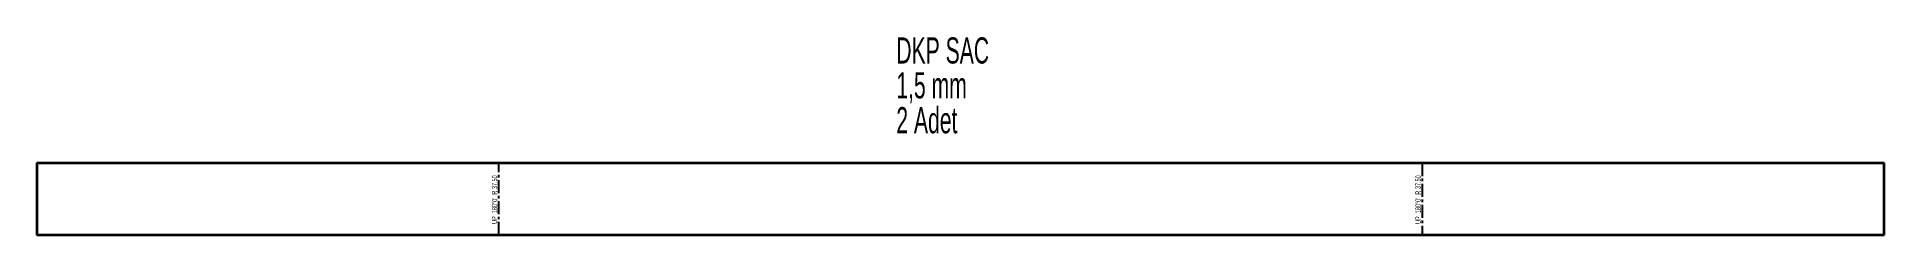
# Model space of a CAD drawing. Header units: millimetres. Extents: x -311 to 588, y 86 to 182.
import ezdxf

# ---------------------------------------------------------------- set-up
doc = ezdxf.new("R2010")
doc.units = ezdxf.units.MM
doc.linetypes.add('CENTER', pattern=[10.16, 6.35, -1.27, 1.27, -1.27])
doc.styles.add('SLDTEXTSTYLE0', font='TXT', dxfattribs={"width": 0.605})

msp = doc.modelspace()

# ---------------------------------------------------------------- linework, layer by layer
at = {"color": 7, "linetype": 'Continuous', "lineweight": 35}
for p, q in [((-310.51, 120.77), (-310.51, 85.77)), ((-310.51, 120.77), (587.69, 120.77)), ((587.69, 85.77), (587.69, 120.77)), ((587.69, 85.77), (-310.51, 85.77))]:
    msp.add_line(p, q, dxfattribs=at)
at = {"color": 7, "linetype": 'CENTER'}
for p, q in [((-85.96, 85.77), (-85.96, 120.77)), ((363.14, 120.77), (363.14, 85.77))]:
    msp.add_line(p, q, dxfattribs=at)

# ---------------------------------------------------------------- texts
at = {"color": 7, "linetype": 'Continuous', "lineweight": 0, "char_height": 12.7, "attachment_point": 1, "style": 'SLDTEXTSTYLE0'}
for s, insert in [('DKP SAC', (107.38, 181.75)), ('1,5 mm', (107.38, 164.82)), ('2 Adet', (107.38, 147.88))]:
    msp.add_mtext(s, dxfattribs=dict(at, insert=insert))
at = {"color": 7, "linetype": 'Continuous', "lineweight": 18, "char_height": 2.6458, "attachment_point": 2, "rotation": 90, "style": 'SLDTEXTSTYLE0'}
for insert in [(-89.29, 102.95), (359.81, 102.95)]:
    msp.add_mtext("UP  180°0'  R 37.50", dxfattribs=dict(at, insert=insert))

doc.saveas('drawing.dxf')
